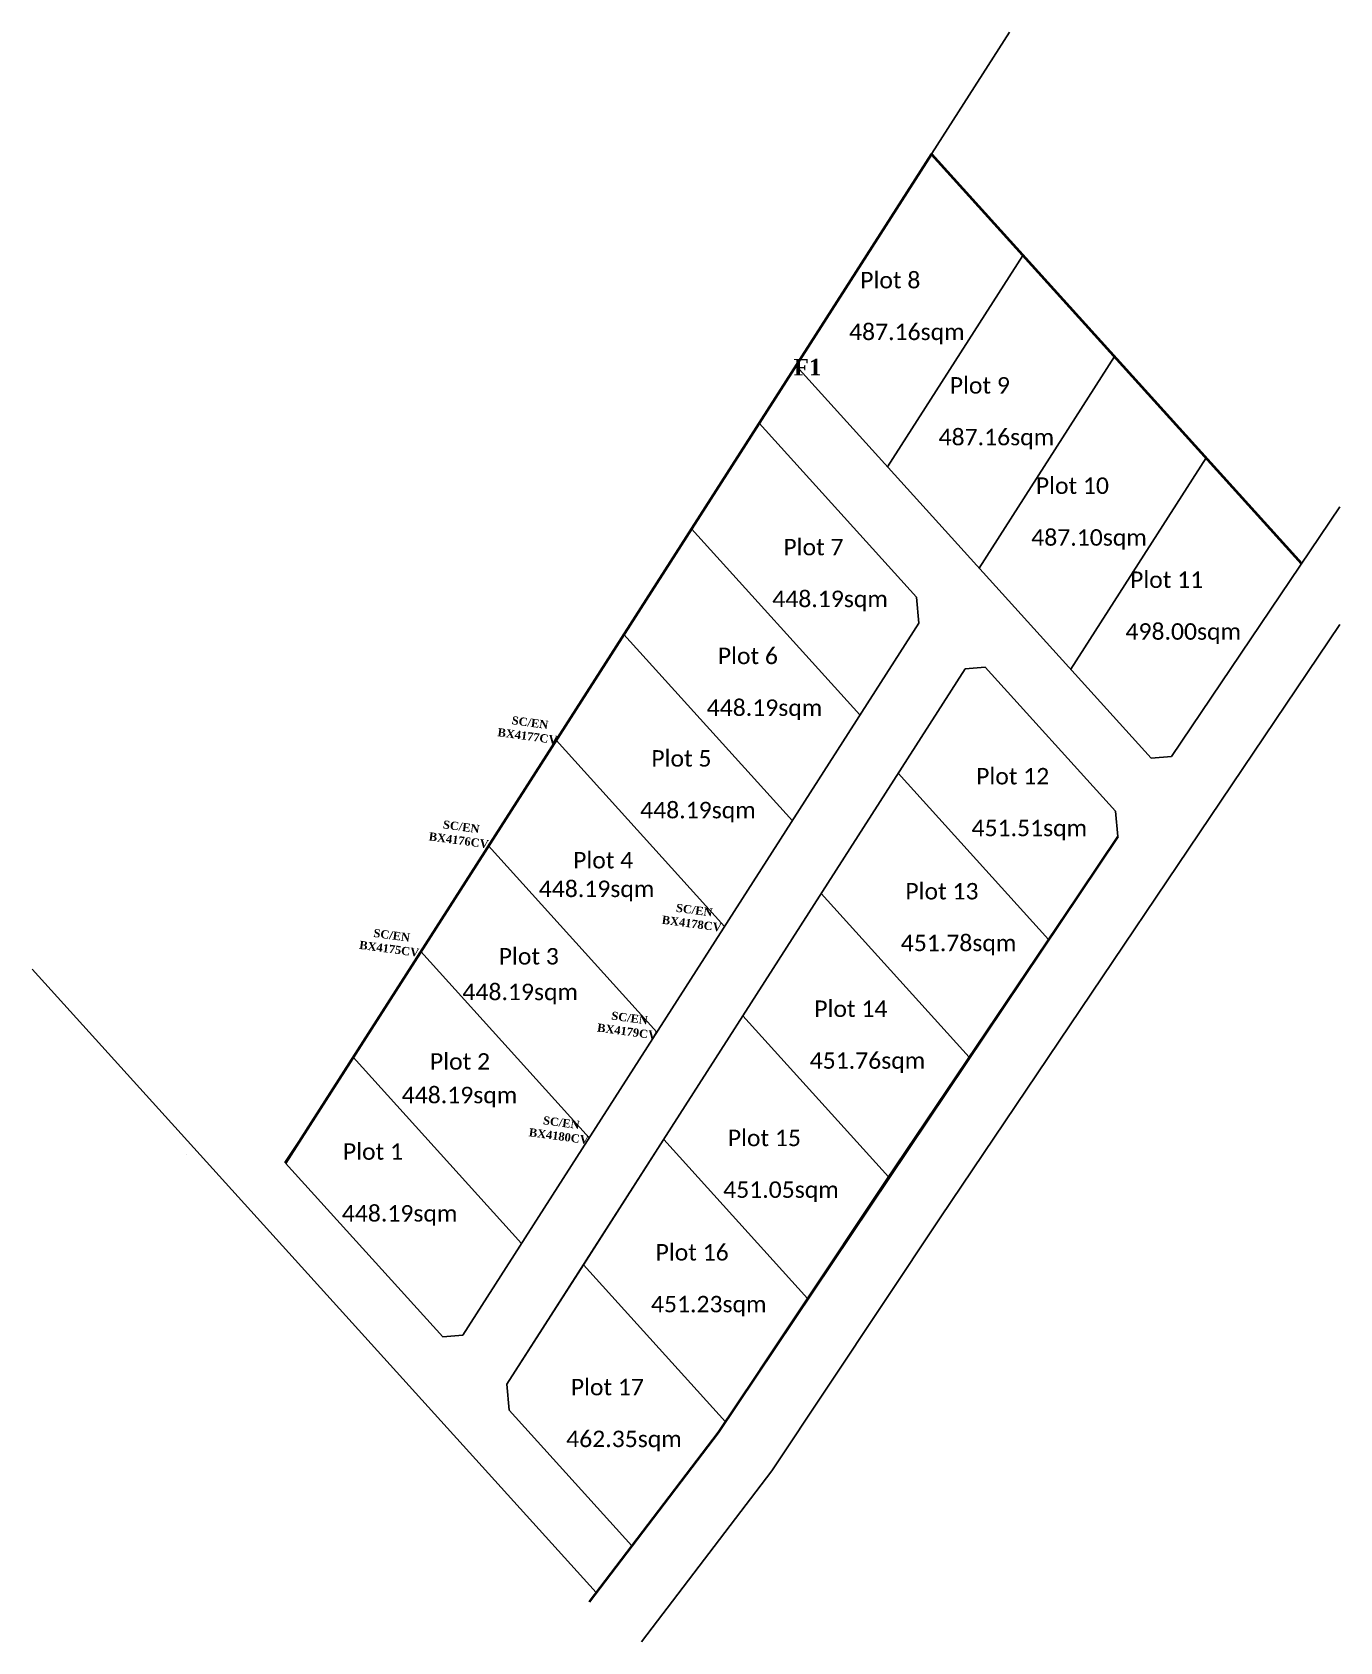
# Model space of a CAD drawing. Header units: metres. Extents: x 339945 to 340103, y 727710 to 727905.
import ezdxf

# ---------------------------------------------------------------- set-up
doc = ezdxf.new("R2010")
doc.units = ezdxf.units.M
doc.layers.add('BEACON NO', color=7, linetype='Continuous')
doc.layers.add('Road', color=7, linetype='Continuous', lineweight=30, true_color=0x1500b0)
doc.styles.get("Standard").update_dxf_attribs({"font": 'timesbd.ttf', "height": 2})

msp = doc.modelspace()

# ---------------------------------------------------------------- linework, layer by layer
for points in [[(339975.49, 727768.1), (340063.41, 727905.43)], [(340048.6, 727852.64), (340065.03, 727878.31)], [(340059.71, 727840.36), (340076.14, 727866.03)], [(340037.48, 727864.93), (340080.6, 727817.27)], [(340033.01, 727857.95), (340052.12, 727836.83)], [(340070.82, 727828.08), (340087.26, 727853.75)], [(340024.79, 727845.11), (340045.24, 727822.51)], [(339997.02, 727747.18), (340052.38, 727833.66)], [(340016.58, 727832.28), (340037.03, 727809.67)], [(340060.43, 727828.33), (340076.26, 727810.83)], [(340002.38, 727741.25), (340058.01, 727828.13)], [(340008.36, 727819.44), (340028.81, 727796.84)], [(340049.88, 727815.43), (340068.13, 727795.26)], [(340000.14, 727806.61), (340020.59, 727784)], [(340040.52, 727800.82), (340058.5, 727780.96)], [(339991.93, 727793.77), (340012.37, 727771.17)], [(339944.74, 727791.66), (340013.22, 727715.96)], [(340031.03, 727785.99), (340048.72, 727766.43)], [(339983.71, 727780.94), (340004.16, 727758.33)], [(340011.66, 727755.74), (340022.01, 727771.91)], [(340021.41, 727770.96), (340038.87, 727751.66)], [(339975.49, 727768.1), (339994.6, 727746.98)], [(340002.38, 727741.25), (340011.66, 727755.74)], [(340011.66, 727755.74), (340028.9, 727736.68)], [(340002.65, 727738.08), (340017.54, 727721.62)]]:
    msp.add_lwpolyline(points)
at = {"color": 1, "lineweight": 40}
for points in [[(339975.49, 727768.1), (340053.92, 727890.6), (340098.86, 727840.92)], [(340076.53, 727807.74), (340028.04, 727735.39), (340017.54, 727721.62), (340012.34, 727714.81)]]:
    msp.add_lwpolyline(points, dxfattribs=at)
at = {"color": 40, "true_color": 0xf8d731}
for points in [[(340053.92, 727890.6), (340098.86, 727840.92)], [(340002.38, 727741.25), (340009.52, 727752.4)]]:
    msp.add_lwpolyline(points, dxfattribs=at)
at = {"lineweight": -3}
for points in [[(340052.38, 727833.66), (340052.12, 727836.83)], [(340058.01, 727828.13), (340060.43, 727828.33)], [(340080.6, 727817.27), (340083.06, 727817.45)], [(340076.53, 727807.74), (340076.26, 727810.83)], [(339994.6, 727746.98), (339997.02, 727747.18)], [(340002.65, 727738.08), (340002.38, 727741.25)]]:
    msp.add_lwpolyline(points, dxfattribs=at)
at = {"color": 1, "lineweight": 40}
msp.add_lwpolyline([(339963.49, 727769.11), (339963.49, 727769.11)], close=True, dxfattribs=at)
at = {"layer": 'Road'}
msp.add_lwpolyline([(339975.42, 727768.17), (339978.02, 727772.06), (340027.75, 727849.73)], dxfattribs=at)
at = {"layer": 'Road', "color": 0, "lineweight": -2}
for points in [[(340083.06, 727817.45), (340103.49, 727847.8)], [(340018.7, 727709.96), (340034.55, 727730.74), (340054.99, 727761.43), (340103.49, 727833.48)], [(340012.34, 727714.81), (340028.04, 727735.39), (340048.35, 727765.88), (340076.53, 727807.74)]]:
    msp.add_lwpolyline(points, dxfattribs=at)

# ---------------------------------------------------------------- texts
msp.add_text('F1', height=2).set_placement((340037.19, 727863.75))
at = {"color": 40, "true_color": 0xf8d731, "char_height": 2, "attachment_point": 1}
for s, insert in [('\\pxqc;{\\fCandara|b0|i0|c0|p34;\\C256;Plot 8}', (340043.99, 727876.32)), ('\\pxqc;{\\fCandara|b0|i0|c0|p34;\\C256;Plot 9}', (340054.86, 727863.54)), ('\\pxqc;{\\fCandara|b0|i0|c0|p34;\\C256;Plot 10}', (340066.1, 727851.36)), ('\\pxqc;{\\fCandara|b0|i0|c0|p34;\\C256;Plot 7}', (340034.66, 727843.9)), ('\\pxqc;{\\fCandara|b0|i0|c0|p34;\\C256;Plot 11}', (340077.54, 727839.94)), ('\\pxqc;{\\fCandara|b0|i0|c0|p34;\\C256;Plot 6}', (340026.7, 727830.69)), ('\\pxqc;{\\fCandara|b0|i0|c0|p34;\\C256;Plot 5}', (340018.63, 727818.24)), ('\\pxqc;{\\fCandara|b0|i0|c0|p34;\\C256;Plot 12}', (340058.85, 727816.08)), ('\\pxqc;{\\fCandara|b0|i0|c0|p34;\\C256;Plot 4}', (340009.13, 727805.88)), ('\\pxqc;{\\fCandara|b0|i0|c0|p34;\\C256;Plot 13}', (340050.26, 727802.11)), ('\\pxqc;{\\fCandara|b0|i0|c0|p34;\\C256;Plot 3}', (340000.1, 727794.21)), ('\\pxqc;{\\fCandara|b0|i0|c0|p34;\\C256;Plot 14}', (340039.2, 727787.84)), ('\\pxqc;{\\fCandara|b0|i0|c0|p34;\\C256;Plot 2}', (339991.75, 727781.44)), ('\\pxqc;{\\fCandara|b0|i0|c0|p34;\\C256;Plot 15}', (340028.7, 727772.15)), ('\\pxqc;{\\fCandara|b0|i0|c0|p34;\\C256;Plot 1}', (339981.18, 727770.5)), ('\\pxqc;{\\fCandara|b0|i0|c0|p34;\\C256;Plot 16}', (340019.93, 727758.26)), ('\\pxqc;{\\fCandara|b0|i0|c0|p34;\\C256;Plot 17}', (340009.64, 727741.89))]:
    msp.add_mtext_dynamic_manual_height_columns(s, width=9.8567, gutter_width=1, heights=[0], dxfattribs=dict(at, insert=insert))
at = {"color": 1, "char_height": 2, "attachment_point": 1}
for s, insert in [('\\pxqc;{\\fCandara|b0|i0|c0|p34;487.16sqm}', (340046, 727870.04)), ('\\pxqc;{\\fCandara|b0|i0|c0|p34;487.16sqm}', (340056.87, 727857.26)), ('\\pxqc;{\\fCandara|b0|i0|c0|p34;487.10sqm}', (340068.12, 727845.07)), ('\\pxqc;{\\fCandara|b0|i0|c0|p34;448.19sqm}', (340036.68, 727837.61)), ('\\pxqc;{\\fCandara|b0|i0|c0|p34;498.00sqm}', (340079.56, 727833.65)), ('\\pxqc;{\\fCandara|b0|i0|c0|p34;448.19sqm}', (340028.72, 727824.4)), ('\\pxqc;{\\fCandara|b0|i0|c0|p34;448.19sqm}', (340020.64, 727811.96)), ('\\pxqc;{\\fCandara|b0|i0|c0|p34;451.51sqm}', (340060.87, 727809.79)), ('\\pxqc;{\\fCandara|b0|i0|c0|p34;448.19sqm}', (340008.33, 727802.4)), ('\\pxqc;{\\fCandara|b0|i0|c0|p34;451.78sqm}', (340052.28, 727795.83)), ('\\pxqc;{\\fCandara|b0|i0|c0|p34;448.19sqm}', (339999.06, 727789.88)), ('\\pxqc;{\\fCandara|b0|i0|c0|p34;451.76sqm}', (340041.22, 727781.55)), ('\\pxqc;{\\fCandara|b0|i0|c0|p34;448.19sqm}', (339991.69, 727777.36)), ('\\pxqc;{\\fCandara|b0|i0|c0|p34;451.05sqm}', (340030.72, 727765.87)), ('\\pxqc;{\\fCandara|b0|i0|c0|p34;448.19sqm}', (339984.42, 727762.99)), ('\\pxqc;{\\fCandara|b0|i0|c0|p34;451.23sqm}', (340021.95, 727751.97)), ('\\pxqc;{\\fCandara|b0|i0|c0|p34;462.35sqm}', (340011.66, 727735.6))]:
    msp.add_mtext_dynamic_manual_height_columns(s, width=9.8567, gutter_width=1, heights=[0], dxfattribs=dict(at, insert=insert))
at = {"layer": 'BEACON NO', "color": 7, "ltscale": 0.1, "char_height": 1, "width": 29, "attachment_point": 1, "rotation": 352.2833}
for s, insert in [('    SC/EN\\PBX4177CV', (340001.55, 727822.59)), ('    SC/EN\\PBX4176CV', (339993.2, 727809.94)), ('    SC/EN\\PBX4178CV', (340021.49, 727799.82)), ('    SC/EN\\PBX4175CV', (339984.76, 727796.76)), ('    SC/EN\\PBX4179CV', (340013.64, 727786.72)), ('    SC/EN\\PBX4180CV', (340005.35, 727774.01))]:
    msp.add_mtext(s, dxfattribs=dict(at, insert=insert))

doc.saveas('drawing.dxf')
